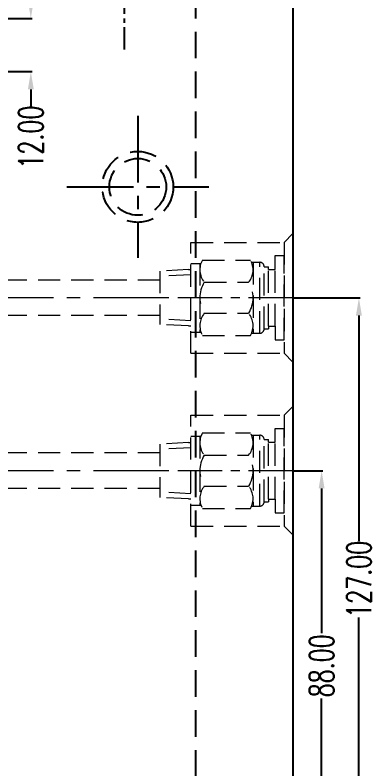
# Model space of a CAD drawing. Header units: millimetres. Extents: x 33920 to 35330, y -21664 to -20666.
# Drawn here: x 34737 to 34818.2, y -20942.6 to -20772.6 of the extents above; entities that cross this region are included whole.
import ezdxf

# ---------------------------------------------------------------- set-up
doc = ezdxf.new("R2010")
doc.units = ezdxf.units.MM
doc.header["$LTSCALE"] = 8
doc.linetypes.add('CENTER', pattern=[2, 1.25, -0.25, 0.25, -0.25])
doc.linetypes.add('HIDDEN', pattern=[0.375, 0.25, -0.125])
doc.layers.get('DEFPOINTS').update_dxf_attribs({"color": 6})
doc.layers.add('cen', color=1, linetype='CENTER')
doc.layers.add('dim', color=3, linetype='Continuous', lineweight=15)
doc.layers.add('WR', color=122, linetype='HIDDEN', lineweight=18)
doc.styles.get("Standard").update_dxf_attribs({"font": 'txt.shx', "width": 0.67, "bigfont": 'chineset.shx'})
doc.dimstyles.new('ISO-25', dxfattribs={"dimtxt": 5.5, "dimasz": 4, "dimexe": 0.3, "dimexo": 0.3, "dimtad": 0, "dimzin": 1, "dimdsep": 46, "dimtxsty": 'Standard', "dimcen": 0, "dimclrd": 3, "dimclre": 3, "dimclrt": 7, "dimazin": 0, "dimtfac": 1, "dimtofl": 0, "dimtmove": 0, "dimatfit": 0, "dimfxl": 0, "dimarcsym": 0})

# ---------------------------------------------------------------- blocks, each defined once
blk = doc.blocks.new('*D29226')
at = {"layer": 'DEFPOINTS', "color": 0}
for p in [(34799.68, -20875.32), (34806.14, -20875.32), (34799.68, -20963.32)]:
    blk.add_point(p, dxfattribs=at)
at = {"layer": 'dim', "color": 3, "lineweight": -2}
for p, q in [((34799.98, -20875.32), (34806.44, -20875.32)), ((34806.14, -20879.32), (34806.14, -20911.94)), ((34806.14, -20959.32), (34806.14, -20926.7)), ((34799.98, -20963.32), (34806.44, -20963.32))]:
    blk.add_line(p, q, dxfattribs=at)
at = {"layer": 'dim', "color": 3}
for points in [[(34806.8, -20879.32), (34805.47, -20879.32), (34806.14, -20875.32)], [(34805.47, -20959.32), (34806.8, -20959.32), (34806.14, -20963.32)]]:
    blk.add_solid(points, dxfattribs=at)
at = {"layer": 'dim', "color": 7, "insert": (34806.14, -20919.32), "char_height": 5.5, "attachment_point": 5, "rotation": 90}
blk.add_mtext('88.00', dxfattribs=at)
blk = doc.blocks.new('*D29227')
at = {"layer": 'DEFPOINTS', "color": 0}
for p in [(34799.68, -20836.32), (34814.55, -20836.32), (34799.68, -20963.32)]:
    blk.add_point(p, dxfattribs=at)
at = {"layer": 'dim', "color": 3, "lineweight": -2}
for p, q in [((34799.98, -20836.32), (34814.85, -20836.32)), ((34814.55, -20840.32), (34814.55, -20891.21)), ((34814.55, -20959.32), (34814.55, -20908.43)), ((34799.98, -20963.32), (34814.85, -20963.32))]:
    blk.add_line(p, q, dxfattribs=at)
at = {"layer": 'dim', "color": 3}
for points in [[(34815.22, -20840.32), (34813.88, -20840.32), (34814.55, -20836.32)], [(34813.88, -20959.32), (34815.22, -20959.32), (34814.55, -20963.32)]]:
    blk.add_solid(points, dxfattribs=at)
at = {"layer": 'dim', "color": 7, "insert": (34814.55, -20899.82), "char_height": 5.5, "attachment_point": 5, "rotation": 90}
blk.add_mtext('127.00', dxfattribs=at)
blk = doc.blocks.new('*D29229')
at = {"layer": 'DEFPOINTS', "color": 0}
for p in [(34725.68, -20773.32), (34734.68, -20785.32), (34740.56, -20785.32)]:
    blk.add_point(p, dxfattribs=at)
at = {"layer": 'dim', "color": 3, "lineweight": -2}
for p, q in [((34740.56, -20769.32), (34740.56, -20765.32)), ((34725.98, -20773.32), (34740.86, -20773.32)), ((34734.98, -20785.32), (34740.86, -20785.32)), ((34740.56, -20789.32), (34740.56, -20793.32))]:
    blk.add_line(p, q, dxfattribs=at)
at = {"layer": 'dim', "color": 3}
for points in [[(34739.9, -20769.32), (34741.23, -20769.32), (34740.56, -20773.32)], [(34741.23, -20789.32), (34739.9, -20789.32), (34740.56, -20785.32)]]:
    blk.add_solid(points, dxfattribs=at)
at = {"layer": 'dim', "color": 7, "insert": (34740.56, -20800.08), "char_height": 5.5, "attachment_point": 5, "rotation": 90}
blk.add_mtext('12.00', dxfattribs=at)
blk = doc.blocks.new('20160905.163532')
at = {"layer": 'WR', "linetype": 'HIDDEN', "ltscale": 2.5}
for p, q in [((12.74, 40.25), (14.74, 42.25)), ((14.74, 42.25), (14.74, 13.25)), ((-8.26, 15.25), (-8.26, 40.25)), ((-8.26, 40.25), (12.74, 40.25)), ((12.74, 40.25), (12.74, 15.25)), ((-5.7, 36.25), (5.17, 36.25)), ((5.41, 35.75), (7.23, 35.75)), ((5.74, 35.75), (5.74, 19.75)), ((7.23, 19.75), (7.23, 35.75)), ((10.73, 37.25), (12.74, 37.25)), ((10.73, 34.15), (10.73, 37.25)), ((12.74, 18.25), (12.74, 37.25)), ((-8.82, 34.1), (-15.26, 33.76)), ((-8.82, 34.1), (-8.26, 34.1)), ((-8.26, 35.5), (-6.03, 35.5)), ((-6.26, 35.5), (-6.26, 20)), ((8.23, 20.75), (8.23, 34.75)), ((8.23, 34.75), (9.23, 34.75)), ((9.23, 34.15), (9.23, 34.75)), ((9.23, 34.15), (9.23, 34.75)), ((9.23, 21.35), (9.23, 34.15)), ((9.23, 34.15), (10.73, 34.15)), ((10.73, 21.35), (10.73, 34.15)), ((-15.26, 33.76), (-15.26, 21.74)), ((-8.26, 32.94), (-15.26, 32.57)), ((-5.27, 31.25), (4.74, 31.25)), ((-5.27, 24.25), (4.74, 24.25)), ((-8.26, 22.56), (-15.26, 22.93)), ((-8.82, 21.4), (-15.26, 21.74)), ((-8.82, 21.4), (-8.26, 21.4)), ((8.23, 20.75), (9.23, 20.75)), ((9.23, 21.35), (10.73, 21.35)), ((9.23, 21.35), (9.23, 20.75)), ((9.23, 21.35), (9.23, 20.75)), ((10.73, 21.35), (10.73, 18.25)), ((-8.26, 20), (-6.03, 20)), ((-5.7, 19.25), (5.17, 19.25)), ((5.41, 19.75), (7.23, 19.75)), ((10.73, 18.25), (12.74, 18.25)), ((-8.26, 15.25), (12.74, 15.25)), ((12.74, 15.25), (14.74, 13.25))]:
    blk.add_line(p, q, dxfattribs=at)
at = {"layer": 'WR', "linetype": 'CENTER'}
blk.add_line((14.74, 27.75), (-15.26, 27.75), dxfattribs=at)
at = {"layer": 'WR', "linetype": 'HIDDEN', "ltscale": 2.5}
for centre, radius, start, end in [((-1.79, 34.07), 4.47, 150.752, 219.0183), ((1.27, 34.07), 4.47, 320.9817, 29.248), ((7.23, 34.75), 1, 0, 90), ((0.4, 27.75), 6.66, 148.3016, 211.6984), ((-0.92, 27.75), 6.66, 328.3016, 31.6984), ((-1.79, 21.44), 4.47, 140.9817, 209.248), ((1.27, 21.44), 4.47, 330.752, 39.0183), ((7.23, 20.75), 1, 270, 0)]:
    blk.add_arc(centre, radius, start, end, dxfattribs=at)

msp = doc.modelspace()

# ---------------------------------------------------------------- linework, layer by layer
at = {"color": 8, "linetype": 'HIDDEN', "ltscale": 3}
msp.add_line((34777.681, -20713.316), (34777.681, -21213.316), dxfattribs=at)
msp.add_line((34799.681, -20716.316), (34799.681, -21210.316))
at = {"color": 8, "linetype": 'CENTER', "ltscale": 1.5}
for p, q in [((34764.681, -20795.316), (34764.681, -20827.316)), ((34748.681, -20811.316), (34780.681, -20811.316))]:
    msp.add_line(p, q, dxfattribs=at)
at = {"color": 8, "linetype": 'HIDDEN', "ltscale": 3}
for radius in [8, 6.4]:
    msp.add_circle((34764.681, -20811.316), radius, dxfattribs=at)
at = {"layer": 'cen', "linetype": 'CENTER', "ltscale": 0.5}
msp.add_line((34761.681, -20780.316), (34761.681, -20722.316), dxfattribs=at)
at = {"layer": 'WR', "linetype": 'HIDDEN', "ltscale": 2.5}
for p, q in [((34769.681, -20832.316), (34654.681, -20832.316)), ((34769.681, -20840.316), (34654.681, -20840.316)), ((34769.681, -20871.316), (34682.681, -20871.316)), ((34769.681, -20879.316), (34682.681, -20879.316))]:
    msp.add_line(p, q, dxfattribs=at)
at = {"layer": 'WR', "linetype": 'CENTER', "ltscale": 1.5}
for p, q in [((34769.681, -20836.316), (34654.681, -20836.316)), ((34769.681, -20875.316), (34682.681, -20875.316))]:
    msp.add_line(p, q, dxfattribs=at)

# ---------------------------------------------------------------- block references
at = {"layer": 'WR'}
for p in [(34784.943, -20864.069), (34784.943, -20903.069)]:
    msp.add_blockref('20160905.163532', p, dxfattribs=at)

# ---------------------------------------------------------------- dimensions: what is measured, and where the dimension line sits
at = {"layer": 'dim'}
for base, p1, p2, picture, middle in [((34740.565, -20785.316), (34725.681, -20773.316), (34734.681, -20785.316), '*D29229', (34740.565, -20800.083)), ((34814.551, -20836.316), (34799.681, -20963.316), (34799.681, -20836.316), '*D29227', (34814.551, -20899.816)), ((34806.136, -20875.316), (34799.681, -20963.316), (34799.681, -20875.316), '*D29226', (34806.136, -20919.316))]:
    dim = msp.add_linear_dim(base=base, p1=p1, p2=p2, angle=270, dimstyle='ISO-25', dxfattribs=at)
    dim.commit()
    dim.dimension.update_dxf_attribs({"geometry": picture, "text_midpoint": middle})

doc.saveas('drawing.dxf')
